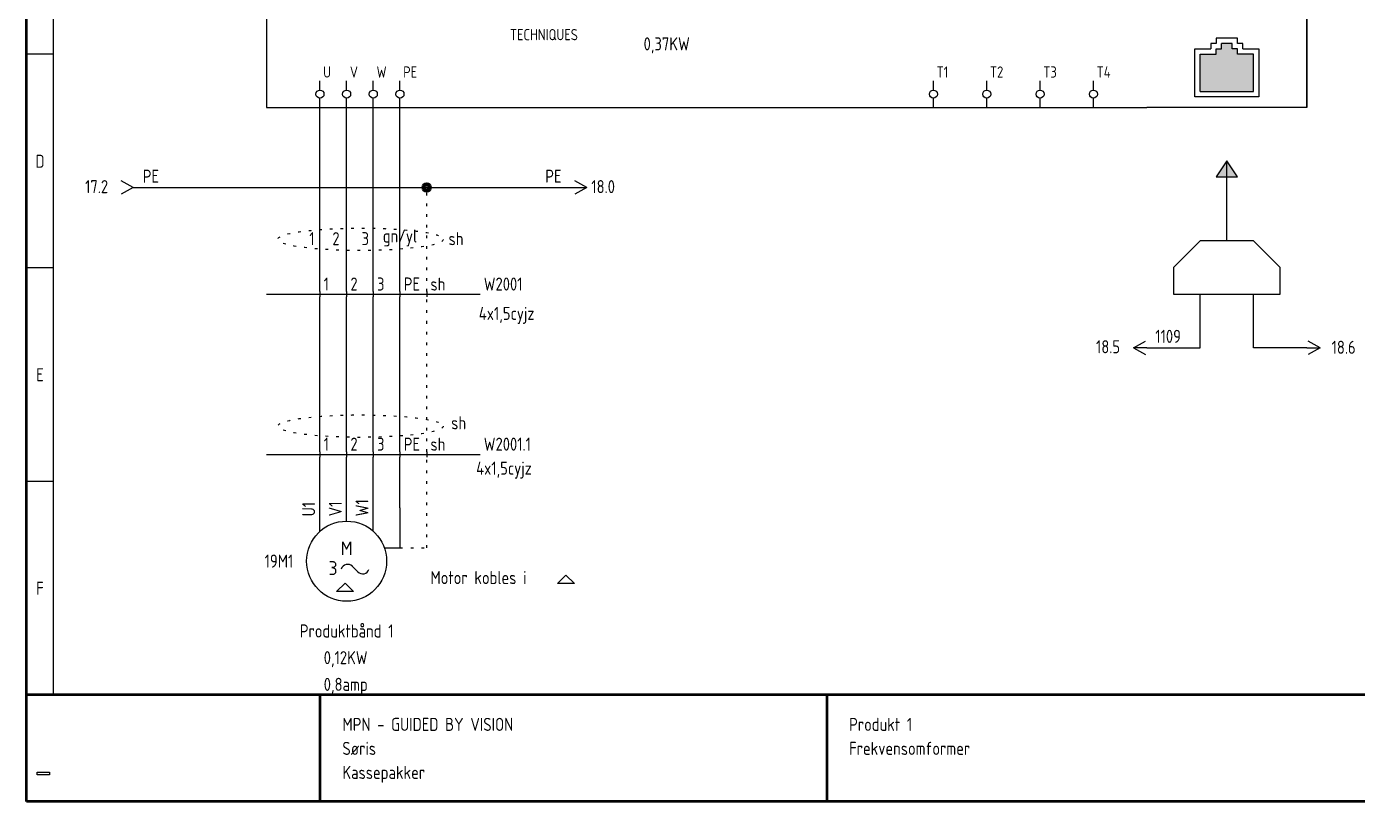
# Model space of a CAD drawing. Header units: millimetres. Extents: x 10 to 410, y 10 to 275.
# Drawn here: x 10 to 259.5, y 10 to 155.2 of the extents above; entities that cross this region are included whole.
import ezdxf
from ezdxf.enums import TextEntityAlignment as Align

# ---------------------------------------------------------------- set-up
doc = ezdxf.new("R2010")
doc.units = ezdxf.units.MM
doc.linetypes.add('Caddy_Dot', pattern=[2, 0.5, -1.5])
doc.linetypes.add('Caddy_Solid', pattern=[0])
doc.layers.add('2', color=7, linetype='Continuous')
doc.styles.add('Caddy_Vectorfont1p', font='isocp___.ttf', dxfattribs={"width": 0.9})
picture_1 = doc.add_image_def('image1.bmp', size_in_pixel=(51, 10))

# ---------------------------------------------------------------- blocks, each defined once
blk = doc.blocks.new('Blk1')
at = {"linetype": 'Caddy_Solid', "lineweight": 50}
for p, q in [((10, 10), (10, 275)), ((10, 30), (410, 30)), ((65, 30), (65, 10)), ((160, 30), (160, 10)), ((410, 10), (10, 10))]:
    blk.add_line(p, q, dxfattribs=at)
at = {"linetype": 'Caddy_Solid', "lineweight": 25}
for p, q in [((15, 270), (15, 30)), ((15, 150), (10, 150)), ((10, 110), (15, 110)), ((10, 70), (15, 70)), ((10, 30), (15, 30))]:
    blk.add_line(p, q, dxfattribs=at)
at = {"lineweight": 25, "style": 'Caddy_Vectorfont1p', "width": 0.9}
for s, p in [('D', (12.5, 128.7)), ('E', (12.5, 88.7)), ('F', (12.5, 48.7))]:
    blk.add_text(s, height=2.45, dxfattribs=at).set_placement(p, align=Align.CENTER)
for s, p in [('MPN - GUIDED BY VISION', (69.2, 23.2)), ('Produkt 1', (164.2, 23.2)), ('Søris', (69.2, 18.7)), ('Frekvensomformer', (164.2, 18.7)), ('Kassepakker', (69.2, 14.2))]:
    blk.add_text(s, height=2.45, dxfattribs=at).set_placement(p)
image = blk.add_image(picture_1, insert=(12, 15), size_in_units=(2.32, 0.484))
blk = doc.blocks.new('Blk6')
at = {"linetype": 'Caddy_Solid', "lineweight": 25}
for p, q in [((65, 143.25), (65, 145)), ((65, 140), (65, 141.75))]:
    blk.add_line(p, q, dxfattribs=at)
blk.add_circle((65, 142.5), 0.75, dxfattribs=at)
at = {"lineweight": 25, "style": 'Caddy_Vectorfont1p', "width": 0.9, "flags": 1}
blk.add_attdef('$TAG160410', (67.6, 144.2), '', height=2.45, rotation=90, dxfattribs=at)
at = {"layer": '2', "lineweight": 25, "style": 'Caddy_Vectorfont1p', "width": 0.9, "flags": 1}
blk.add_attdef('$TAG160400', (64.1, 144.2), '', height=2.45, rotation=90, dxfattribs=at)
for tag, p in [('$TAG140020', (60.05, 148.3)), ('$TAG140050', (60.05, 144.8)), ('$TAG160010', (60.05, 141.3)), ('$TAG160030', (60.05, 137.8)), ('$TAG160040', (60.05, 132.8))]:
    blk.add_attdef(tag, text='', height=2.45, dxfattribs=at).set_placement(p, align=Align.RIGHT)
blk = doc.blocks.new('Blk7')
at = {"linetype": 'Caddy_Solid', "lineweight": 25}
for p, q in [((70, 143.25), (70, 145)), ((70, 140), (70, 141.75))]:
    blk.add_line(p, q, dxfattribs=at)
blk.add_circle((70, 142.5), 0.75, dxfattribs=at)
at = {"lineweight": 25, "style": 'Caddy_Vectorfont1p', "width": 0.9, "flags": 1}
blk.add_attdef('$TAG160410', (72.6, 144.2), '', height=2.45, rotation=90, dxfattribs=at)
at = {"layer": '2', "lineweight": 25, "style": 'Caddy_Vectorfont1p', "width": 0.9, "flags": 1}
blk.add_attdef('$TAG160400', (69.1, 144.2), '', height=2.45, rotation=90, dxfattribs=at)
for tag, p in [('$TAG140020', (65.05, 148.3)), ('$TAG140050', (65.05, 144.8)), ('$TAG160010', (65.05, 141.3)), ('$TAG160030', (65.05, 137.8)), ('$TAG160040', (65.05, 132.8))]:
    blk.add_attdef(tag, text='', height=2.45, dxfattribs=at).set_placement(p, align=Align.RIGHT)
blk = doc.blocks.new('Blk8')
at = {"linetype": 'Caddy_Solid', "lineweight": 25}
for p, q in [((75, 143.25), (75, 145)), ((75, 140), (75, 141.75))]:
    blk.add_line(p, q, dxfattribs=at)
blk.add_circle((75, 142.5), 0.75, dxfattribs=at)
at = {"lineweight": 25, "style": 'Caddy_Vectorfont1p', "width": 0.9, "flags": 1}
blk.add_attdef('$TAG160410', (77.6, 144.2), '', height=2.45, rotation=90, dxfattribs=at)
at = {"layer": '2', "lineweight": 25, "style": 'Caddy_Vectorfont1p', "width": 0.9, "flags": 1}
blk.add_attdef('$TAG160400', (74.1, 144.2), '', height=2.45, rotation=90, dxfattribs=at)
for tag, p in [('$TAG140020', (70.05, 148.3)), ('$TAG140050', (70.05, 144.8)), ('$TAG160010', (70.05, 141.3)), ('$TAG160030', (70.05, 137.8)), ('$TAG160040', (70.05, 132.8))]:
    blk.add_attdef(tag, text='', height=2.45, dxfattribs=at).set_placement(p, align=Align.RIGHT)
blk = doc.blocks.new('Blk9')
at = {"linetype": 'Caddy_Solid', "lineweight": 25}
for p, q in [((80, 143.25), (80, 145)), ((80, 140), (80, 141.75))]:
    blk.add_line(p, q, dxfattribs=at)
blk.add_circle((80, 142.5), 0.75, dxfattribs=at)
at = {"lineweight": 25, "style": 'Caddy_Vectorfont1p', "width": 0.9, "flags": 1}
blk.add_attdef('$TAG160410', (82.6, 144.2), '', height=2.45, rotation=90, dxfattribs=at)
at = {"layer": '2', "lineweight": 25, "style": 'Caddy_Vectorfont1p', "width": 0.9, "flags": 1}
blk.add_attdef('$TAG160400', (79.1, 144.2), '', height=2.45, rotation=90, dxfattribs=at)
for tag, p in [('$TAG140020', (75.05, 148.3)), ('$TAG140050', (75.05, 144.8)), ('$TAG160010', (75.05, 141.3)), ('$TAG160030', (75.05, 137.8)), ('$TAG160040', (75.05, 132.8))]:
    blk.add_attdef(tag, text='', height=2.45, dxfattribs=at).set_placement(p, align=Align.RIGHT)
blk = doc.blocks.new('Blk17')
at = {"linetype": 'Caddy_Solid', "lineweight": 25}
for p, q in [((180, 143.25), (180, 145)), ((180, 140), (180, 141.75))]:
    blk.add_line(p, q, dxfattribs=at)
blk.add_circle((180, 142.5), 0.75, dxfattribs=at)
at = {"lineweight": 25, "style": 'Caddy_Vectorfont1p', "width": 0.9, "flags": 1}
blk.add_attdef('$TAG160410', (182.6, 144.2), '', height=2.45, rotation=90, dxfattribs=at)
at = {"layer": '2', "lineweight": 25, "style": 'Caddy_Vectorfont1p', "width": 0.9, "flags": 1}
blk.add_attdef('$TAG160400', (179.1, 144.2), '', height=2.45, rotation=90, dxfattribs=at)
for tag, p in [('$TAG140020', (175.05, 148.3)), ('$TAG140050', (175.05, 144.8)), ('$TAG160010', (175.05, 141.3)), ('$TAG160030', (175.05, 137.8)), ('$TAG160040', (175.05, 132.8))]:
    blk.add_attdef(tag, text='', height=2.45, dxfattribs=at).set_placement(p, align=Align.RIGHT)
blk = doc.blocks.new('Blk18')
at = {"linetype": 'Caddy_Solid', "lineweight": 25}
for p, q in [((190, 143.25), (190, 145)), ((190, 140), (190, 141.75))]:
    blk.add_line(p, q, dxfattribs=at)
blk.add_circle((190, 142.5), 0.75, dxfattribs=at)
at = {"lineweight": 25, "style": 'Caddy_Vectorfont1p', "width": 0.9, "flags": 1}
blk.add_attdef('$TAG160410', (192.6, 144.2), '', height=2.45, rotation=90, dxfattribs=at)
at = {"layer": '2', "lineweight": 25, "style": 'Caddy_Vectorfont1p', "width": 0.9, "flags": 1}
blk.add_attdef('$TAG160400', (189.1, 144.2), '', height=2.45, rotation=90, dxfattribs=at)
for tag, p in [('$TAG140020', (185.05, 148.3)), ('$TAG140050', (185.05, 144.8)), ('$TAG160010', (185.05, 141.3)), ('$TAG160030', (185.05, 137.8)), ('$TAG160040', (185.05, 132.8))]:
    blk.add_attdef(tag, text='', height=2.45, dxfattribs=at).set_placement(p, align=Align.RIGHT)
blk = doc.blocks.new('Blk19')
at = {"linetype": 'Caddy_Solid', "lineweight": 25}
for p, q in [((200, 143.25), (200, 145)), ((200, 140), (200, 141.75))]:
    blk.add_line(p, q, dxfattribs=at)
blk.add_circle((200, 142.5), 0.75, dxfattribs=at)
at = {"lineweight": 25, "style": 'Caddy_Vectorfont1p', "width": 0.9, "flags": 1}
blk.add_attdef('$TAG160410', (202.6, 144.2), '', height=2.45, rotation=90, dxfattribs=at)
at = {"layer": '2', "lineweight": 25, "style": 'Caddy_Vectorfont1p', "width": 0.9, "flags": 1}
blk.add_attdef('$TAG160400', (199.1, 144.2), '', height=2.45, rotation=90, dxfattribs=at)
for tag, p in [('$TAG140020', (195.05, 148.3)), ('$TAG140050', (195.05, 144.8)), ('$TAG160010', (195.05, 141.3)), ('$TAG160030', (195.05, 137.8)), ('$TAG160040', (195.05, 132.8))]:
    blk.add_attdef(tag, text='', height=2.45, dxfattribs=at).set_placement(p, align=Align.RIGHT)
blk = doc.blocks.new('Blk20')
at = {"linetype": 'Caddy_Solid', "lineweight": 25}
for p, q in [((210, 143.25), (210, 145)), ((210, 140), (210, 141.75))]:
    blk.add_line(p, q, dxfattribs=at)
blk.add_circle((210, 142.5), 0.75, dxfattribs=at)
at = {"lineweight": 25, "style": 'Caddy_Vectorfont1p', "width": 0.9, "flags": 1}
blk.add_attdef('$TAG160410', (212.6, 144.2), '', height=2.45, rotation=90, dxfattribs=at)
at = {"layer": '2', "lineweight": 25, "style": 'Caddy_Vectorfont1p', "width": 0.9, "flags": 1}
blk.add_attdef('$TAG160400', (209.1, 144.2), '', height=2.45, rotation=90, dxfattribs=at)
for tag, p in [('$TAG140020', (205.05, 148.3)), ('$TAG140050', (205.05, 144.8)), ('$TAG160010', (205.05, 141.3)), ('$TAG160030', (205.05, 137.8)), ('$TAG160040', (205.05, 132.8))]:
    blk.add_attdef(tag, text='', height=2.45, dxfattribs=at).set_placement(p, align=Align.RIGHT)
blk = doc.blocks.new('Blk23')
at = {"linetype": 'Caddy_Solid', "lineweight": 25}
for p, q in [((65, 60.59), (65, 65)), ((70, 62.5), (70, 65)), ((75, 60.59), (75, 65)), ((80, 65), (80, 57.5)), ((69.3, 56.2), (69.3, 58.65)), ((69.3, 58.65), (70, 57.25)), ((70, 57.25), (70.7, 58.65)), ((70.7, 58.65), (70.7, 56.2)), ((77.07, 57.5), (80, 57.5)), ((66.86, 54.93), (67.39, 54.93)), ((67.39, 54.93), (67.48, 54.91)), ((67.48, 54.91), (67.56, 54.9)), ((67.56, 54.9), (67.65, 54.86)), ((67.39, 52.48), (66.86, 52.48)), ((67.39, 53.79), (67.21, 53.79)), ((67.21, 53.79), (67.39, 53.79)), ((67.48, 53.81), (67.39, 53.79)), ((67.39, 53.79), (67.48, 53.78)), ((67.48, 52.5), (67.39, 52.48)), ((67.56, 53.83), (67.48, 53.81)), ((67.48, 53.78), (67.56, 53.76)), ((67.56, 52.52), (67.48, 52.5)), ((67.65, 53.88), (67.56, 53.83)), ((67.56, 53.76), (67.65, 53.71)), ((67.65, 52.57), (67.56, 52.52)), ((67.65, 54.86), (67.74, 54.79)), ((67.74, 53.93), (67.65, 53.88)), ((67.65, 53.71), (67.74, 53.65)), ((67.74, 52.62), (67.65, 52.57)), ((67.74, 54.79), (67.83, 54.69)), ((67.83, 54.04), (67.74, 53.93)), ((67.74, 53.65), (67.83, 53.55)), ((67.83, 52.73), (67.74, 52.62)), ((67.83, 54.69), (67.88, 54.58)), ((67.88, 54.15), (67.83, 54.04)), ((67.83, 53.55), (67.88, 53.45)), ((67.88, 52.83), (67.83, 52.73)), ((67.88, 54.58), (67.9, 54.49)), ((67.9, 54.23), (67.88, 54.15)), ((67.88, 53.45), (67.9, 53.36)), ((67.9, 52.92), (67.88, 52.83)), ((67.9, 54.49), (67.91, 54.41)), ((67.91, 54.32), (67.9, 54.23)), ((67.9, 53.36), (67.91, 53.27)), ((67.91, 53.01), (67.9, 52.92)), ((67.91, 54.41), (67.91, 54.32)), ((67.91, 53.27), (67.91, 53.01)), ((71.06, 54.04), (72.11, 52.99))]:
    blk.add_line(p, q, dxfattribs=at)
blk.add_circle((70, 55), 7.5, dxfattribs=at)
for centre, start_param, end_param in [((70.19, 53.16), 0.785398, 2.863293), ((72.99, 53.86), -2.356194, -0.32175)]:
    blk.add_ellipse(centre, major_axis=(1.24, 0), ratio=1, start_param=start_param, end_param=end_param, dxfattribs=at)
at = {"lineweight": 25, "style": 'Caddy_Vectorfont1p', "width": 0.9}
for tag, p in [('$TAG175000_00', (64.1, 63.4)), ('$TAG175000_01', (69.1, 63.4)), ('$TAG175000_02', (74.1, 63.4)), ('$TAG175000_03', (79.1, 63.4))]:
    blk.add_attdef(tag, p, '', height=2.45, rotation=90, dxfattribs=at)
for tag, p in [('$TAG160010', (60, 53.8)), ('$TAG160030', (60, 50.3))]:
    blk.add_attdef(tag, text='', height=2.45, dxfattribs=at).set_placement(p, align=Align.RIGHT)
at = {"lineweight": 25, "style": 'Caddy_Vectorfont1p', "width": 0.9, "flags": 1}
blk.add_attdef('$TAG160040', text='', height=2.45, dxfattribs=at).set_placement((60, 46.8), align=Align.RIGHT)
blk = doc.blocks.new('Blk24')
at = {"linetype": 'Caddy_Solid', "lineweight": 25}
for q in [(27.75, 126.25), (27.75, 123.75)]:
    blk.add_line((30, 125), q, dxfattribs=at)
at = {"lineweight": 25, "style": 'Caddy_Vectorfont1p', "width": 0.9, "flags": 1}
for tag, p in [('$TAG140020', (31.77, 132.9)), ('$TAG140050', (31.77, 129.4))]:
    blk.add_attdef(tag, p, '', height=2.45, dxfattribs=at)
at = {"lineweight": 25, "style": 'Caddy_Vectorfont1p', "width": 0.9}
blk.add_attdef('$TAG160010', (31.77, 125.9), '', height=2.45, dxfattribs=at)
blk.add_attdef('$TAG160500', text='', height=2.45, dxfattribs=at).set_placement((25.28, 123.95), align=Align.RIGHT)
blk = doc.blocks.new('Blk25')
at = {"linetype": 'Caddy_Solid', "lineweight": 25}
for q in [(112.75, 126.25), (112.75, 123.75)]:
    blk.add_line((115, 125), q, dxfattribs=at)
at = {"lineweight": 25, "style": 'Caddy_Vectorfont1p', "width": 0.9, "flags": 1}
for tag, p in [('$TAG140020', (110.29, 132.9)), ('$TAG140050', (110.29, 129.4))]:
    blk.add_attdef(tag, text='', height=2.45, dxfattribs=at).set_placement(p, align=Align.RIGHT)
at = {"lineweight": 25, "style": 'Caddy_Vectorfont1p', "width": 0.9}
blk.add_attdef('$TAG160010', text='', height=2.45, dxfattribs=at).set_placement((110.29, 125.9), align=Align.RIGHT)
blk.add_attdef('$TAG160500', (115.87, 123.95), '', height=2.45, dxfattribs=at)
blk = doc.blocks.new('Blk37')
blk.add_hatch(color=256).paths.add_polyline_path([(240, 143), (230, 143), (230, 150), (233, 150), (233, 151), (234, 151), (234, 152), (236, 152), (236, 151), (237, 151), (237, 150), (240, 150)])
at = {"linetype": 'Caddy_Solid', "lineweight": 25}
for p, q in [((237, 153), (233, 153)), ((233, 153), (233, 152)), ((237, 152), (237, 153)), ((229, 142), (229, 151)), ((229, 151), (232, 151)), ((230, 143), (230, 150)), ((230, 150), (233, 150)), ((233, 152), (232, 152)), ((232, 152), (232, 151)), ((233, 150), (233, 151)), ((233, 151), (234, 151)), ((234, 151), (234, 152)), ((236, 152), (234, 152)), ((236, 151), (236, 152)), ((237, 151), (236, 151)), ((238, 152), (237, 152)), ((237, 150), (237, 151)), ((240, 150), (237, 150)), ((238, 151), (238, 152)), ((238, 151), (241, 151)), ((240, 143), (240, 150)), ((241, 151), (241, 142)), ((230, 143), (240, 143)), ((241, 142), (229, 142))]:
    blk.add_line(p, q, dxfattribs=at)
blk = doc.blocks.new('Blk38')
at = {"linetype": 'Caddy_Solid', "lineweight": 25}
for p, q in [((217.5, 95), (219.75, 96.25)), ((217.5, 95), (219.75, 93.75)), ((220, 95), (217.5, 95))]:
    blk.add_line(p, q, dxfattribs=at)
at = {"lineweight": 25, "style": 'Caddy_Vectorfont1p', "width": 0.9, "flags": 1}
for tag, p in [('$TAG140020', (221.6, 102.9)), ('$TAG140050', (221.6, 99.4))]:
    blk.add_attdef(tag, p, '', height=2.45, dxfattribs=at)
at = {"lineweight": 25, "style": 'Caddy_Vectorfont1p', "width": 0.9}
blk.add_attdef('$TAG160010', (221.6, 95.9), '', height=2.45, dxfattribs=at)
blk.add_attdef('$TAG160500', text='', height=2.45, dxfattribs=at).set_placement((215, 93.95), align=Align.RIGHT)
blk = doc.blocks.new('Blk39')
at = {"linetype": 'Caddy_Solid', "lineweight": 25}
for p, q in [((250, 95), (252.5, 95)), ((252.5, 95), (250.25, 96.25)), ((252.5, 95), (250.25, 93.75))]:
    blk.add_line(p, q, dxfattribs=at)
at = {"lineweight": 25, "style": 'Caddy_Vectorfont1p', "width": 0.9, "flags": 1}
blk.add_attdef('$TAG160010', text='', height=2.45, dxfattribs=at).set_placement((247.5, 95.9), align=Align.RIGHT)
at = {"lineweight": 25, "style": 'Caddy_Vectorfont1p', "width": 0.9}
blk.add_attdef('$TAG160500', (254.65, 93.85), '', height=2.45, dxfattribs=at)
blk = doc.blocks.new('Blk40')
at = {"linetype": 'Caddy_Solid', "lineweight": 25}
blk.add_line((65, 75.5), (65, 74.5), dxfattribs=at)
at = {"lineweight": 25, "style": 'Caddy_Vectorfont1p', "width": 0.9}
blk.add_attdef('$TAG160210', (65.7, 75.7), '', height=2.45, dxfattribs=at)
at = {"lineweight": 25, "style": 'Caddy_Vectorfont1p', "width": 0.9, "flags": 1}
for tag, p in [('$TAG160010', (95.7, 75.7)), ('$TAG160220', (65.7, 70.7)), ('$TAG160030', (95.7, 70.7)), ('$TAG160230', (65.7, 65.7)), ('$TAG160200', (95.7, 65.7)), ('$TAG160040', (95.7, 60.7)), ('$TAG160101', (95.7, 55.7))]:
    blk.add_attdef(tag, p, '', height=2.45, dxfattribs=at)
blk = doc.blocks.new('Blk41')
at = {"linetype": 'Caddy_Solid', "lineweight": 25}
blk.add_line((70, 75.5), (70, 74.5), dxfattribs=at)
at = {"lineweight": 25, "style": 'Caddy_Vectorfont1p', "width": 0.9}
blk.add_attdef('$TAG160210', (70.7, 75.7), '', height=2.45, dxfattribs=at)
at = {"lineweight": 25, "style": 'Caddy_Vectorfont1p', "width": 0.9, "flags": 1}
for tag, p in [('$TAG160010', (95.7, 75.7)), ('$TAG160220', (70.7, 70.7)), ('$TAG160030', (95.7, 70.7)), ('$TAG160230', (70.7, 65.7)), ('$TAG160200', (95.7, 65.7)), ('$TAG160040', (95.7, 60.7)), ('$TAG160101', (95.7, 55.7))]:
    blk.add_attdef(tag, p, '', height=2.45, dxfattribs=at)
blk = doc.blocks.new('Blk42')
at = {"linetype": 'Caddy_Solid', "lineweight": 25}
blk.add_line((75, 75.5), (75, 74.5), dxfattribs=at)
at = {"lineweight": 25, "style": 'Caddy_Vectorfont1p', "width": 0.9}
blk.add_attdef('$TAG160210', (75.7, 75.7), '', height=2.45, dxfattribs=at)
at = {"lineweight": 25, "style": 'Caddy_Vectorfont1p', "width": 0.9, "flags": 1}
for tag, p in [('$TAG160010', (95.7, 75.7)), ('$TAG160220', (75.7, 70.7)), ('$TAG160030', (95.7, 70.7)), ('$TAG160230', (75.7, 65.7)), ('$TAG160200', (95.7, 65.7)), ('$TAG160040', (95.7, 60.7)), ('$TAG160101', (95.7, 55.7))]:
    blk.add_attdef(tag, p, '', height=2.45, dxfattribs=at)
blk = doc.blocks.new('Blk43')
at = {"linetype": 'Caddy_Solid', "lineweight": 25}
blk.add_line((80, 75.5), (80, 74.5), dxfattribs=at)
at = {"lineweight": 25, "style": 'Caddy_Vectorfont1p', "width": 0.9}
blk.add_attdef('$TAG160210', (80.7, 75.7), '', height=2.45, dxfattribs=at)
at = {"lineweight": 25, "style": 'Caddy_Vectorfont1p', "width": 0.9, "flags": 1}
for tag, p in [('$TAG160010', (95.7, 75.7)), ('$TAG160220', (80.7, 70.7)), ('$TAG160030', (95.7, 70.7)), ('$TAG160230', (80.7, 65.7)), ('$TAG160200', (95.7, 65.7)), ('$TAG160040', (95.7, 60.7)), ('$TAG160101', (95.7, 55.7))]:
    blk.add_attdef(tag, p, '', height=2.45, dxfattribs=at)
blk = doc.blocks.new('Blk44')
at = {"linetype": 'Caddy_Solid', "lineweight": 25}
blk.add_line((85, 75.5), (85, 74.5), dxfattribs=at)
at = {"lineweight": 25, "style": 'Caddy_Vectorfont1p', "width": 0.9}
for tag, p in [('$TAG160210', (85.7, 75.7)), ('$TAG160010', (95.7, 75.7)), ('$TAG160030', (95.7, 70.7)), ('$TAG160200', (95.7, 65.7))]:
    blk.add_attdef(tag, p, '', height=2.45, dxfattribs=at)
at = {"lineweight": 25, "style": 'Caddy_Vectorfont1p', "width": 0.9, "flags": 1}
for tag, p in [('$TAG160220', (85.7, 70.7)), ('$TAG160230', (85.7, 65.7)), ('$TAG160040', (95.7, 60.7)), ('$TAG160101', (95.7, 55.7))]:
    blk.add_attdef(tag, p, '', height=2.45, dxfattribs=at)
blk = doc.blocks.new('Blk45')
at = {"linetype": 'Caddy_Solid', "lineweight": 25}
blk.add_line((65, 105.5), (65, 104.5), dxfattribs=at)
at = {"lineweight": 25, "style": 'Caddy_Vectorfont1p', "width": 0.9}
blk.add_attdef('$TAG160210', (65.7, 105.7), '', height=2.45, dxfattribs=at)
at = {"lineweight": 25, "style": 'Caddy_Vectorfont1p', "width": 0.9, "flags": 1}
for tag, p in [('$TAG160010', (95.7, 105.7)), ('$TAG160220', (65.7, 100.7)), ('$TAG160030', (95.7, 100.7)), ('$TAG160230', (65.7, 95.7)), ('$TAG160200', (95.7, 95.7)), ('$TAG160040', (95.7, 90.7)), ('$TAG160101', (95.7, 85.7))]:
    blk.add_attdef(tag, p, '', height=2.45, dxfattribs=at)
blk = doc.blocks.new('Blk46')
at = {"linetype": 'Caddy_Solid', "lineweight": 25}
blk.add_line((70, 105.5), (70, 104.5), dxfattribs=at)
at = {"lineweight": 25, "style": 'Caddy_Vectorfont1p', "width": 0.9}
blk.add_attdef('$TAG160210', (70.7, 105.7), '', height=2.45, dxfattribs=at)
at = {"lineweight": 25, "style": 'Caddy_Vectorfont1p', "width": 0.9, "flags": 1}
for tag, p in [('$TAG160010', (95.7, 105.7)), ('$TAG160220', (70.7, 100.7)), ('$TAG160030', (95.7, 100.7)), ('$TAG160230', (70.7, 95.7)), ('$TAG160200', (95.7, 95.7)), ('$TAG160040', (95.7, 90.7)), ('$TAG160101', (95.7, 85.7))]:
    blk.add_attdef(tag, p, '', height=2.45, dxfattribs=at)
blk = doc.blocks.new('Blk47')
at = {"linetype": 'Caddy_Solid', "lineweight": 25}
blk.add_line((75, 105.5), (75, 104.5), dxfattribs=at)
at = {"lineweight": 25, "style": 'Caddy_Vectorfont1p', "width": 0.9}
blk.add_attdef('$TAG160210', (75.7, 105.7), '', height=2.45, dxfattribs=at)
at = {"lineweight": 25, "style": 'Caddy_Vectorfont1p', "width": 0.9, "flags": 1}
for tag, p in [('$TAG160010', (95.7, 105.7)), ('$TAG160220', (75.7, 100.7)), ('$TAG160030', (95.7, 100.7)), ('$TAG160230', (75.7, 95.7)), ('$TAG160200', (95.7, 95.7)), ('$TAG160040', (95.7, 90.7)), ('$TAG160101', (95.7, 85.7))]:
    blk.add_attdef(tag, p, '', height=2.45, dxfattribs=at)
blk = doc.blocks.new('Blk48')
at = {"linetype": 'Caddy_Solid', "lineweight": 25}
blk.add_line((80, 105.5), (80, 104.5), dxfattribs=at)
at = {"lineweight": 25, "style": 'Caddy_Vectorfont1p', "width": 0.9}
blk.add_attdef('$TAG160210', (80.7, 105.7), '', height=2.45, dxfattribs=at)
at = {"lineweight": 25, "style": 'Caddy_Vectorfont1p', "width": 0.9, "flags": 1}
for tag, p in [('$TAG160010', (95.7, 105.7)), ('$TAG160220', (80.7, 100.7)), ('$TAG160030', (95.7, 100.7)), ('$TAG160230', (80.7, 95.7)), ('$TAG160200', (95.7, 95.7)), ('$TAG160040', (95.7, 90.7)), ('$TAG160101', (95.7, 85.7))]:
    blk.add_attdef(tag, p, '', height=2.45, dxfattribs=at)
blk = doc.blocks.new('Blk49')
at = {"linetype": 'Caddy_Solid', "lineweight": 25}
blk.add_line((85, 105.5), (85, 104.5), dxfattribs=at)
at = {"lineweight": 25, "style": 'Caddy_Vectorfont1p', "width": 0.9}
for tag, p in [('$TAG160210', (85.7, 105.7)), ('$TAG160010', (95.7, 105.7)), ('$TAG160030', (95.7, 100.7)), ('$TAG160200', (95.7, 95.7))]:
    blk.add_attdef(tag, p, '', height=2.45, dxfattribs=at)
at = {"lineweight": 25, "style": 'Caddy_Vectorfont1p', "width": 0.9, "flags": 1}
for tag, p in [('$TAG160220', (85.7, 100.7)), ('$TAG160230', (85.7, 95.7)), ('$TAG160040', (95.7, 90.7)), ('$TAG160101', (95.7, 85.7))]:
    blk.add_attdef(tag, p, '', height=2.45, dxfattribs=at)
blk = doc.blocks.new('Blk51')
at = {"linetype": 'Caddy_Solid', "lineweight": 25}
for p, q in [((109.5, 50.8), (111.1, 52.4)), ((111.1, 52.4), (112.7, 50.8)), ((112.7, 50.8), (109.5, 50.8))]:
    blk.add_line(p, q, dxfattribs=at)
blk = doc.blocks.new('Blk52')
at = {"linetype": 'Caddy_Solid', "lineweight": 25}
for p, q in [((68.1, 49.3), (69.7, 50.9)), ((69.7, 50.9), (71.3, 49.3)), ((71.3, 49.3), (68.1, 49.3))]:
    blk.add_line(p, q, dxfattribs=at)

msp = doc.modelspace()

# ---------------------------------------------------------------- hatches: boundary and pattern name
msp.add_hatch(color=256).paths.add_polyline_path([(233, 127), (235, 130), (237, 127)])

# ---------------------------------------------------------------- linework, layer by layer
at = {"linetype": 'Caddy_Solid', "lineweight": 25}
for p, q in [((55, 170), (55, 140)), ((250, 140), (250, 170)), ((250, 170), (250, 140)), ((55, 140), (220, 140)), ((65, 105.5), (65, 140)), ((70, 105.5), (70, 140)), ((75, 105.5), (75, 140)), ((80, 105.5), (80, 140)), ((250, 140), (220, 140)), ((235, 130), (233, 127)), ((235, 115), (235, 130)), ((237, 127), (235, 130)), ((30, 125), (85, 125)), ((85, 125), (115, 125)), ((233, 127), (237, 127)), ((230, 115), (225, 110)), ((240, 115), (230, 115)), ((245, 110), (240, 115)), ((225, 110), (225, 105)), ((245, 105), (245, 110)), ((55, 105), (95, 105)), ((225, 105), (245, 105)), ((230, 95), (230, 105)), ((240, 95), (240, 105)), ((65, 75.5), (65, 104.5)), ((70, 75.5), (70, 104.5)), ((75, 75.5), (75, 104.5)), ((80, 75.5), (80, 104.5)), ((220, 95), (230, 95)), ((250, 95), (240, 95)), ((55, 75), (95, 75)), ((65, 65), (65, 74.5)), ((70, 65), (70, 74.5)), ((75, 65), (75, 74.5)), ((80, 65), (80, 74.5)), ((65, 69.5), (65, 69.5)), ((70, 69.5), (70, 69.5)), ((75, 69.5), (75, 69.5)), ((80, 69.5), (80, 69.5))]:
    msp.add_line(p, q, dxfattribs=at)
at = {"linetype": 'Caddy_Dot', "lineweight": 25}
for p, q in [((85, 105.5), (85, 125)), ((85, 75.5), (85, 104.5)), ((85, 57.5), (85, 74.5)), ((80, 57.5), (85, 57.5))]:
    msp.add_line(p, q, dxfattribs=at)
at = {"lineweight": 40}
for radius in [0.8, 0.6, 0.4]:
    msp.add_circle((85, 125), radius, dxfattribs=at)
at = {"linetype": 'Caddy_Dot', "lineweight": 25}
for centre in [(72.6, 115.3), (72.6, 80.3)]:
    msp.add_ellipse(centre, major_axis=(15.5, 0), ratio=0.135484, dxfattribs=at)

# ---------------------------------------------------------------- block references
for name in ['Blk1', 'Blk37', 'Blk6', 'Blk7', 'Blk8', 'Blk9', 'Blk17', 'Blk18', 'Blk19', 'Blk20', 'Blk51', 'Blk52']:
    msp.add_blockref(name, (0, 0, 1))
ref = msp.add_blockref('Blk24', (0, 0, 1))
ref.add_attrib('$TAG160010', 'PE', (31.77, 125.9), dxfattribs={"lineweight": 25, "height": 2.45, "style": 'Caddy_Vectorfont1p', "width": 0.9})
ref.add_attrib('$TAG160500', '17.2', dxfattribs={"lineweight": 25, "height": 2.45, "style": 'Caddy_Vectorfont1p', "width": 0.9}).set_placement((25.28, 123.95), align=Align.RIGHT)
ref = msp.add_blockref('Blk25', (0, 0, 1))
ref.add_attrib('$TAG160010', 'PE', dxfattribs={"lineweight": 25, "height": 2.45, "style": 'Caddy_Vectorfont1p', "width": 0.9}).set_placement((110.29, 125.9), align=Align.RIGHT)
ref.add_attrib('$TAG160500', '18.0', (115.87, 123.95), dxfattribs={"lineweight": 25, "height": 2.45, "style": 'Caddy_Vectorfont1p', "width": 0.9})
ref = msp.add_blockref('Blk45', (0, 0, 1))
ref.add_attrib('$TAG160210', '1', (65.7, 105.7), dxfattribs={"lineweight": 25, "height": 2.45, "style": 'Caddy_Vectorfont1p', "width": 0.9})
ref = msp.add_blockref('Blk46', (0, 0, 1))
ref.add_attrib('$TAG160210', '2', (70.7, 105.7), dxfattribs={"lineweight": 25, "height": 2.45, "style": 'Caddy_Vectorfont1p', "width": 0.9})
ref = msp.add_blockref('Blk47', (0, 0, 1))
ref.add_attrib('$TAG160210', '3', (75.7, 105.7), dxfattribs={"lineweight": 25, "height": 2.45, "style": 'Caddy_Vectorfont1p', "width": 0.9})
ref = msp.add_blockref('Blk48', (0, 0, 1))
ref.add_attrib('$TAG160210', 'PE', (80.7, 105.7), dxfattribs={"lineweight": 25, "height": 2.45, "style": 'Caddy_Vectorfont1p', "width": 0.9})
ref = msp.add_blockref('Blk49', (0, 0, 1))
ref.add_attrib('$TAG160010', 'W2001', (95.7, 105.7), dxfattribs={"lineweight": 25, "height": 2.45, "style": 'Caddy_Vectorfont1p', "width": 0.9})
ref.add_attrib('$TAG160210', 'sh', (85.7, 105.7), dxfattribs={"lineweight": 25, "height": 2.45, "style": 'Caddy_Vectorfont1p', "width": 0.9})
ref = msp.add_blockref('Blk38', (0, 0, 1))
ref.add_attrib('$TAG160010', '1109', (221.6, 95.9), dxfattribs={"lineweight": 25, "height": 2.45, "style": 'Caddy_Vectorfont1p', "width": 0.9})
ref.add_attrib('$TAG160500', '18.5', dxfattribs={"lineweight": 25, "height": 2.45, "style": 'Caddy_Vectorfont1p', "width": 0.9}).set_placement((215, 93.95), align=Align.RIGHT)
ref = msp.add_blockref('Blk39', (0, 0, 1))
ref.add_attrib('$TAG160500', '18.6', (254.65, 93.85), dxfattribs={"lineweight": 25, "height": 2.45, "style": 'Caddy_Vectorfont1p', "width": 0.9})
ref = msp.add_blockref('Blk40', (0, 0, 1))
ref.add_attrib('$TAG160210', '1', (65.7, 75.7), dxfattribs={"lineweight": 25, "height": 2.45, "style": 'Caddy_Vectorfont1p', "width": 0.9})
ref = msp.add_blockref('Blk41', (0, 0, 1))
ref.add_attrib('$TAG160210', '2', (70.7, 75.7), dxfattribs={"lineweight": 25, "height": 2.45, "style": 'Caddy_Vectorfont1p', "width": 0.9})
ref = msp.add_blockref('Blk42', (0, 0, 1))
ref.add_attrib('$TAG160210', '3', (75.7, 75.7), dxfattribs={"lineweight": 25, "height": 2.45, "style": 'Caddy_Vectorfont1p', "width": 0.9})
ref = msp.add_blockref('Blk43', (0, 0, 1))
ref.add_attrib('$TAG160210', 'PE', (80.7, 75.7), dxfattribs={"lineweight": 25, "height": 2.45, "style": 'Caddy_Vectorfont1p', "width": 0.9})
ref = msp.add_blockref('Blk44', (0, 0, 1))
ref.add_attrib('$TAG160010', 'W2001.1', (95.7, 75.7), dxfattribs={"lineweight": 25, "height": 2.45, "style": 'Caddy_Vectorfont1p', "width": 0.9})
ref.add_attrib('$TAG160210', 'sh', (85.7, 75.7), dxfattribs={"lineweight": 25, "height": 2.45, "style": 'Caddy_Vectorfont1p', "width": 0.9})
ref = msp.add_blockref('Blk23', (0, 0, 1))
ref.add_attrib('$TAG160010', '19M1', dxfattribs={"lineweight": 25, "height": 2.45, "style": 'Caddy_Vectorfont1p', "width": 0.9}).set_placement((60, 53.8), align=Align.RIGHT)
ref.add_attrib('$TAG175000_00', 'U1', (64.1, 63.4), dxfattribs={"lineweight": 25, "height": 2.45, "rotation": 90, "style": 'Caddy_Vectorfont1p', "width": 0.9})
ref.add_attrib('$TAG175000_01', 'V1', (69.1, 63.4), dxfattribs={"lineweight": 25, "height": 2.45, "rotation": 90, "style": 'Caddy_Vectorfont1p', "width": 0.9})
ref.add_attrib('$TAG175000_02', 'W1', (74.1, 63.4), dxfattribs={"lineweight": 25, "height": 2.45, "rotation": 90, "style": 'Caddy_Vectorfont1p', "width": 0.9})

# ---------------------------------------------------------------- texts
at = {"lineweight": 35, "style": 'Caddy_Vectorfont1p', "width": 0.9}
msp.add_text('TECHNIQUES', height=2.1, dxfattribs=at).set_placement((100.6, 152.6))
at = {"lineweight": 25, "style": 'Caddy_Vectorfont1p', "width": 0.9}
for s, p in [('0,37KW', (130, 150.7)), ('1', (63.5, 114.2)), ('2', (68, 114.2)), ('3', (73.5, 114.2)), ('gn/yl', (80, 114.7)), ('sh', (90.5, 114.2)), ('4x1,5cyjz', (100, 100.2)), ('sh', (91, 79.7)), ('4x1,5cyjz', (99.5, 71.2)), ('Produktbånd 1', (70, 40.7))]:
    msp.add_text(s, height=2.45, dxfattribs=at).set_placement(p, align=Align.CENTER)
for s, height, p in [('U', 2.1, (65.6, 145.6)), ('V', 2.1, (70.6, 145.6)), ('W', 2.1, (75.6, 145.6)), ('PE', 2.1, (80.6, 145.6)), ('T1', 2.1, (180.6, 145.6)), ('T2', 2.1, (190.6, 145.6)), ('T3', 2.1, (200.6, 145.6)), ('T4', 2.1, (210.6, 145.6)), ('Motor kobles i ', 2.45, (85.7, 50.7)), ('0,12KW', 2.45, (65.7, 35.7)), ('0,8amp', 2.45, (65.7, 30.7))]:
    msp.add_text(s, height=height, dxfattribs=at).set_placement(p)

doc.saveas('drawing.dxf')
